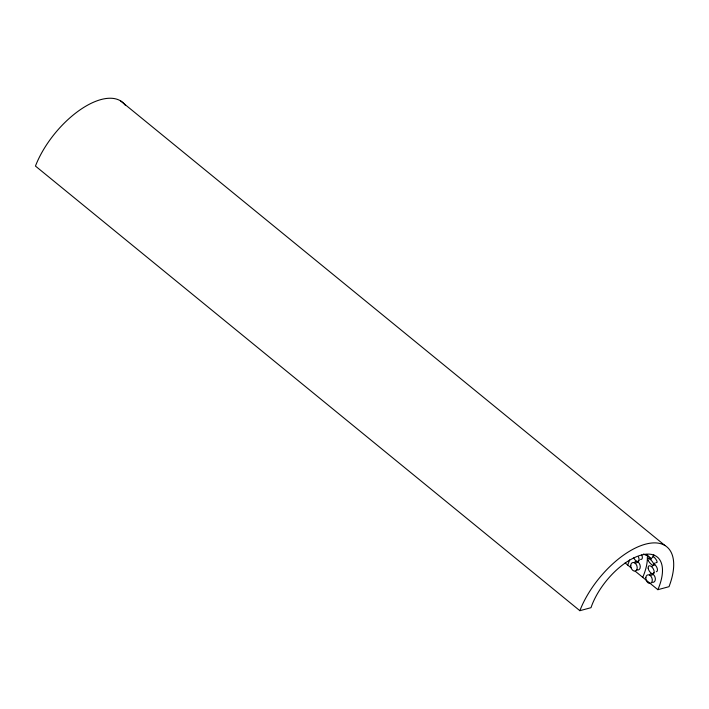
<?xml version="1.0" encoding="UTF-8"?>
<svg xmlns="http://www.w3.org/2000/svg" width="709" height="709" viewBox="0 0 709 709"><rect width="100%" height="100%" fill="white"/><g stroke="black" fill="none" stroke-linecap="round" stroke-linejoin="round"><path stroke-width="1.06" d="M654.903 562.937L654.735 564.612L651.465 566.588M638.844 560.27L638.215 562.166L635.158 563.221M653.928 572.588L653.299 574.485L650.233 575.54M650.206 559.357L653.441 556.609M579.856 610.688L590.996 607.693A50.348 24.425 -50.8 0 1 641.255 555.085A50.348 24.425 -50.8 0 1 657.863 589.693L669.004 586.689A66.992 32.499 -50.8 0 0 645.465 544.184A66.992 32.499 -50.8 0 0 579.856 610.688L35.45 166.066A66.992 32.499 -50.8 0 1 80.791 109.363A66.992 32.499 -50.8 0 1 125.236 105.18M653.698 555.404L654.247 555.537M120.53 100.855L664.936 545.487M625.134 562.955L631.019 567.767M635.22 571.197L657.863 589.693M646.573 554.385L651.323 559.02L646.085 554.748M653.512 554.677L653.982 555.191M647.335 556.76A50.348 24.425 -50.8 0 1 642.735 577.339M649.497 574.742A4.467 3.075 70.9 0 1 654.894 576.727A4.467 3.075 70.9 0 1 652.599 582.373M653.937 564.08A4.467 2.313 58.8 0 1 657.19 568.326A4.467 2.313 58.8 0 1 656.33 571.738M652.679 556.051A4.467 1.374 49.6 0 1 656.596 560.429A4.467 1.374 49.6 0 1 656.029 562.512M646.652 554.987A4.467 0.718 34 0 1 643.586 553.977M629.619 559.95A50.348 24.425 -50.8 0 1 627.651 565.02M634.422 562.423A4.467 3.075 70.9 0 1 640.014 564.958A4.467 3.075 70.9 0 1 636.673 569.814M641.698 554.961A4.467 2.313 58.8 0 1 640.573 559.41M638.428 556.946A4.467 2.313 58.8 0 1 637.976 561.395A4.467 2.313 58.8 0 1 633.704 557.903M645.819 577.649A4.467 3.075 70.9 0 0 650.348 583.383A4.467 3.075 70.9 0 0 650.977 576.302A4.467 3.075 70.9 0 0 645.819 577.649M648.141 568.175A4.467 2.313 58.8 0 0 653.06 573.714A4.467 2.313 58.8 0 0 652.236 567.342A4.467 2.313 58.8 0 0 648.141 568.175M648.008 560.119A4.467 1.374 49.6 0 0 653.326 565.374A4.467 1.374 49.6 0 0 651.013 560.083A4.467 1.374 49.6 0 0 648.008 560.119M630.744 565.33A4.467 3.075 70.9 0 0 635.273 571.064A4.467 3.075 70.9 0 0 635.893 563.983A4.467 3.075 70.9 0 0 630.744 565.33"/></g></svg>
